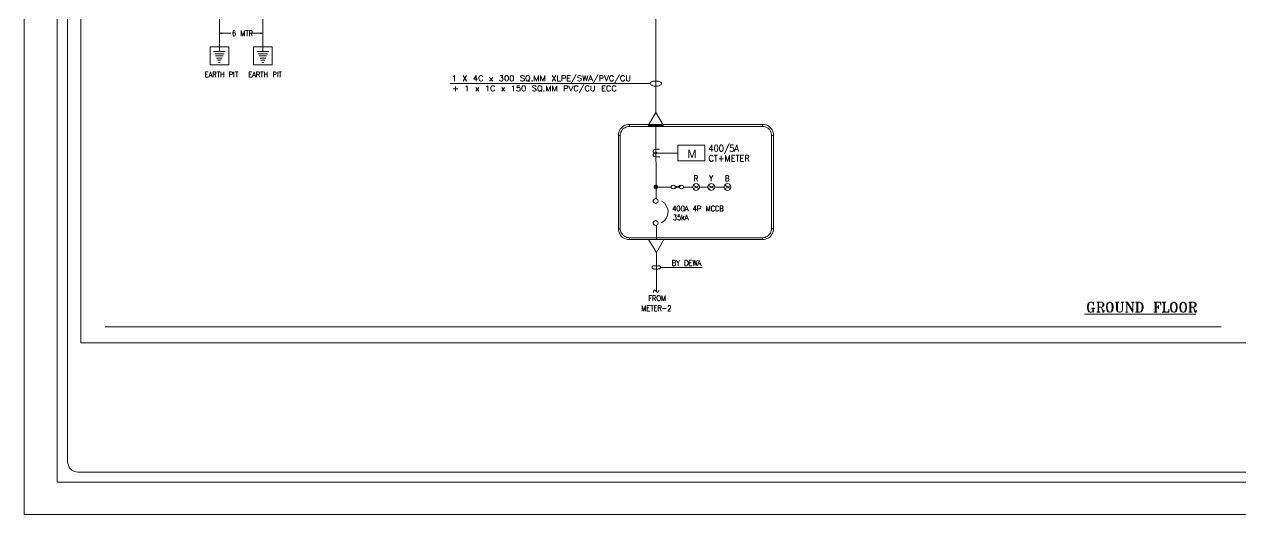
# Model space of a CAD drawing. Header units: inches. Extents: x 0.2 to 10.8, y 0.5 to 8.
# Drawn here: x 0.22 to 6.75, y 0.52 to 3.15 of the extents above; entities that cross this region are included whole.
import ezdxf

# ---------------------------------------------------------------- set-up
doc = ezdxf.new("R2010")
doc.units = ezdxf.units.IN
doc.header["$MEASUREMENT"] = 0
doc.layers.add('PDF_Geometry', color=7, linetype='Continuous')
doc.layers.add('PDF_Text', color=7, linetype='Continuous')
doc.styles.add('PDF Arial', font='arial.ttf')

msp = doc.modelspace()

# ---------------------------------------------------------------- linework, layer by layer
at = {"layer": 'PDF_Geometry', "lineweight": 13}
for points in [[(0.22, 7.9833), (10.7783, 7.9833), (10.7783, 0.5183), (0.22, 0.5183), (0.22, 7.9833)], [(0.3967, 0.6917), (0.3967, 7.81), (10.6017, 7.81), (10.6017, 0.6917), (0.3967, 0.6917)], [(0.4517, 0.8017), (0.4517, 7.7)], [(9.7283, 1.44), (0.5233, 1.44), (0.5233, 7.1), (9.7283, 7.1)], [(1.28, 3.0967), (1.2667, 3.1), (1.28, 3.1017), (1.28, 3.0967)], [(1.28, 3.1), (1.3283, 3.1)], [(1.3517, 3.11), (1.35, 3.1133), (1.3467, 3.115), (1.345, 3.115), (1.3417, 3.1133), (1.34, 3.1083), (1.3383, 3.1017), (1.3383, 3.095), (1.34, 3.09), (1.3417, 3.0867), (1.345, 3.085), (1.3467, 3.085), (1.35, 3.0867), (1.3517, 3.09), (1.3533, 3.0933), (1.3533, 3.095), (1.3517, 3.1), (1.35, 3.1017), (1.3467, 3.1033), (1.345, 3.1033), (1.3417, 3.1017), (1.34, 3.1), (1.3383, 3.095)], [(1.3833, 3.085), (1.3833, 3.115), (1.3933, 3.085), (1.4017, 3.115), (1.4017, 3.085)], [(1.4067, 3.115), (1.4233, 3.115)], [(1.415, 3.115), (1.415, 3.085)], [(1.4283, 3.085), (1.4283, 3.115), (1.4383, 3.115), (1.4417, 3.1133), (1.4433, 3.1117), (1.4433, 3.1083), (1.4433, 3.1067), (1.4433, 3.1033), (1.4417, 3.1017), (1.4383, 3.1), (1.4283, 3.1)], [(1.4367, 3.1), (1.4433, 3.085)], [(1.4867, 3.1), (1.4367, 3.1)], [(1.4867, 3.1017), (1.5, 3.1), (1.4867, 3.0967), (1.4867, 3.1017)], [(1.2167, 3.0267), (1.3167, 3.0267), (1.3167, 2.93), (1.2167, 2.93), (1.2167, 3.0267)], [(1.45, 3.0267), (1.55, 3.0267), (1.55, 2.93), (1.45, 2.93), (1.45, 3.0267)], [(1.1917, 2.865), (1.1917, 2.8933), (1.2067, 2.8933)], [(1.1917, 2.88), (1.2017, 2.88)], [(1.21, 2.865), (1.2183, 2.8933), (1.2283, 2.865)], [(1.2133, 2.8733), (1.225, 2.8733)], [(1.2333, 2.865), (1.2333, 2.8933), (1.2433, 2.8933), (1.2467, 2.8917), (1.2483, 2.89), (1.2483, 2.8883), (1.2483, 2.885), (1.2483, 2.8817), (1.2467, 2.88), (1.2433, 2.88), (1.2333, 2.88)], [(1.2417, 2.88), (1.2483, 2.865)], [(1.2533, 2.8933), (1.2683, 2.8933)], [(1.2617, 2.8933), (1.2617, 2.865)], [(1.275, 2.8933), (1.275, 2.865)], [(1.275, 2.88), (1.29, 2.88)], [(1.29, 2.8933), (1.29, 2.865)], [(1.3217, 2.865), (1.3217, 2.8933), (1.3317, 2.8933), (1.335, 2.8917), (1.3367, 2.89), (1.3383, 2.8883), (1.3383, 2.8833), (1.3367, 2.88), (1.335, 2.88), (1.3317, 2.8783), (1.3217, 2.8783)], [(1.345, 2.8933), (1.345, 2.865)], [(1.3517, 2.8933), (1.3667, 2.8933)], [(1.36, 2.8933), (1.36, 2.865)], [(1.4267, 2.865), (1.4267, 2.8933), (1.44, 2.8933)], [(1.4267, 2.88), (1.435, 2.88)], [(1.4433, 2.865), (1.4533, 2.8933), (1.4617, 2.865)], [(1.4467, 2.8733), (1.4583, 2.8733)], [(1.4667, 2.865), (1.4667, 2.8933), (1.4767, 2.8933), (1.48, 2.8917), (1.4817, 2.89), (1.4833, 2.8883), (1.4833, 2.885), (1.4817, 2.8817), (1.48, 2.88), (1.4767, 2.88), (1.4667, 2.88)], [(1.475, 2.88), (1.4833, 2.865)], [(1.4867, 2.8933), (1.5033, 2.8933)], [(1.495, 2.8933), (1.495, 2.865)], [(1.5083, 2.8933), (1.5083, 2.865)], [(1.5083, 2.88), (1.5233, 2.88)], [(1.5233, 2.8933), (1.5233, 2.865)], [(1.5567, 2.865), (1.5567, 2.8933), (1.5667, 2.8933), (1.57, 2.8917), (1.57, 2.89), (1.5717, 2.8883), (1.5717, 2.8833), (1.57, 2.88), (1.5667, 2.8783), (1.5567, 2.8783)], [(1.58, 2.8933), (1.58, 2.865)], [(1.585, 2.8933), (1.6, 2.8933)], [(1.5933, 2.8933), (1.5933, 2.865)], [(2.5217, 2.8667), (2.5233, 2.8683), (2.5283, 2.8733), (2.5283, 2.8433)], [(2.575, 2.8733), (2.5933, 2.8433)], [(2.5933, 2.8733), (2.575, 2.8433)], [(2.645, 2.8433), (2.645, 2.8733), (2.6317, 2.8533), (2.6517, 2.8533)], [(2.68, 2.8667), (2.6783, 2.8683), (2.6767, 2.8717), (2.6733, 2.8733), (2.6683, 2.8733), (2.665, 2.8717), (2.6617, 2.8683), (2.66, 2.8667), (2.6583, 2.8617), (2.6583, 2.855), (2.66, 2.8517), (2.6617, 2.8483), (2.665, 2.845), (2.6683, 2.8433), (2.6733, 2.8433), (2.6767, 2.845), (2.6783, 2.8483), (2.68, 2.8517)], [(2.7733, 2.8733), (2.7883, 2.8733), (2.78, 2.8617), (2.785, 2.8617), (2.7867, 2.86), (2.7883, 2.8583), (2.79, 2.855), (2.79, 2.8517), (2.7883, 2.8483), (2.785, 2.845), (2.7817, 2.8433), (2.7783, 2.8433), (2.7733, 2.845), (2.7717, 2.8467), (2.77, 2.85)], [(2.835, 2.8733), (2.83, 2.8717), (2.8267, 2.8667), (2.8267, 2.86), (2.8267, 2.8567), (2.8267, 2.85), (2.83, 2.845), (2.835, 2.8433), (2.8367, 2.8433), (2.8417, 2.845), (2.845, 2.85), (2.845, 2.8567), (2.845, 2.86), (2.845, 2.8667), (2.8417, 2.8717), (2.8367, 2.8733), (2.835, 2.8733)], [(2.9033, 2.8683), (2.9, 2.8717), (2.895, 2.8733), (2.89, 2.8733), (2.8867, 2.8717), (2.8833, 2.8683), (2.8833, 2.8667), (2.885, 2.8633), (2.8867, 2.8617), (2.8883, 2.86), (2.8967, 2.8583), (2.9, 2.8567), (2.9017, 2.855), (2.9033, 2.8517), (2.9033, 2.8483), (2.9, 2.845), (2.895, 2.8433), (2.89, 2.8433), (2.8867, 2.845), (2.8833, 2.8483)], [(2.92, 2.8733), (2.9167, 2.8717), (2.9133, 2.8683), (2.9133, 2.8667), (2.9117, 2.8617), (2.9117, 2.855), (2.9133, 2.8517), (2.9133, 2.8483), (2.9167, 2.845), (2.92, 2.8433), (2.925, 2.8433), (2.9283, 2.845), (2.93, 2.8483), (2.9317, 2.8517), (2.9333, 2.855), (2.9333, 2.8617), (2.9317, 2.8667), (2.93, 2.8683), (2.9283, 2.8717), (2.925, 2.8733), (2.92, 2.8733)], [(2.9567, 2.8433), (2.9567, 2.8733), (2.9683, 2.8433), (2.98, 2.8733), (2.98, 2.8433)], [(2.99, 2.8433), (2.99, 2.8733), (3.0017, 2.8433), (3.0133, 2.8733), (3.0133, 2.8433)], [(3.0517, 2.8733), (3.0717, 2.8433)], [(3.0717, 2.8733), (3.0517, 2.8433)], [(3.0817, 2.8733), (3.0817, 2.8433), (3.0983, 2.8433)], [(3.105, 2.8433), (3.105, 2.8733), (3.1167, 2.8733), (3.1217, 2.8717), (3.1233, 2.87), (3.1233, 2.8667), (3.1233, 2.8633), (3.1233, 2.86), (3.1217, 2.8583), (3.1167, 2.8583), (3.105, 2.8583)], [(3.1333, 2.8433), (3.1333, 2.8733), (3.1517, 2.8733)], [(3.1817, 2.8783), (3.1567, 2.8333)], [(3.2083, 2.8683), (3.2067, 2.8717), (3.2017, 2.8733), (3.1967, 2.8733), (3.1917, 2.8717), (3.19, 2.8683), (3.19, 2.8667), (3.19, 2.8633), (3.1917, 2.8617), (3.195, 2.86), (3.2033, 2.8583), (3.2067, 2.8567), (3.2083, 2.855), (3.2083, 2.8517), (3.2083, 2.8483), (3.2067, 2.845), (3.2017, 2.8433), (3.1967, 2.8433), (3.1917, 2.845), (3.19, 2.8483)], [(3.2167, 2.8733), (3.2233, 2.8433), (3.23, 2.8733), (3.2367, 2.8433), (3.2433, 2.8733)], [(3.2483, 2.8433), (3.2583, 2.8733), (3.27, 2.8433)], [(3.3, 2.8783), (3.275, 2.8333)], [(3.3083, 2.8433), (3.3083, 2.8733), (3.32, 2.8733), (3.325, 2.8717), (3.325, 2.87), (3.3267, 2.8667), (3.3267, 2.8633), (3.325, 2.86), (3.325, 2.8583), (3.32, 2.8583), (3.3083, 2.8583)], [(3.3333, 2.8733), (3.3433, 2.8433), (3.355, 2.8733)], [(3.3817, 2.8667), (3.38, 2.8683), (3.3767, 2.8717), (3.375, 2.8733), (3.3683, 2.8733), (3.3667, 2.8717), (3.3633, 2.8683), (3.3617, 2.8667), (3.36, 2.8617), (3.36, 2.855), (3.3617, 2.8517), (3.3633, 2.8483), (3.3667, 2.845), (3.3683, 2.8433), (3.375, 2.8433), (3.3767, 2.845), (3.38, 2.8483), (3.3817, 2.8517)], [(3.4133, 2.8783), (3.3883, 2.8333)], [(3.4417, 2.8667), (3.44, 2.8683), (3.4367, 2.8717), (3.435, 2.8733), (3.4283, 2.8733), (3.4267, 2.8717), (3.4233, 2.8683), (3.4217, 2.8667), (3.42, 2.8617), (3.42, 2.855), (3.4217, 2.8517), (3.4233, 2.8483), (3.4267, 2.845), (3.4283, 2.8433), (3.435, 2.8433), (3.4367, 2.845), (3.44, 2.8483), (3.4417, 2.8517)], [(3.4517, 2.8733), (3.4517, 2.8517), (3.4517, 2.8483), (3.455, 2.845), (3.46, 2.8433), (3.4617, 2.8433), (3.4667, 2.845), (3.47, 2.8483), (3.47, 2.8517), (3.47, 2.8733)], [(1.1917, 2.865), (1.2067, 2.865)], [(1.4267, 2.865), (1.44, 2.865)], [(2.5333, 2.815), (2.5333, 2.79)], [(2.59, 2.8133), (2.5917, 2.815), (2.5967, 2.8183), (2.5967, 2.79)], [(2.6433, 2.8083), (2.6583, 2.79)], [(2.6583, 2.8083), (2.6433, 2.79)], [(2.7, 2.8133), (2.7017, 2.815), (2.7067, 2.8183), (2.7067, 2.79)], [(2.7167, 2.8633), (2.7333, 2.8433)], [(2.7333, 2.8633), (2.7167, 2.8433)], [(2.7433, 2.8117), (2.7433, 2.815), (2.74, 2.8183), (2.7367, 2.8183), (2.7317, 2.8183), (2.7283, 2.8183), (2.7267, 2.815), (2.725, 2.8117), (2.7233, 2.8083), (2.7233, 2.8), (2.725, 2.7967), (2.7267, 2.7933), (2.7283, 2.7917), (2.7317, 2.79), (2.7367, 2.79), (2.74, 2.7917), (2.7433, 2.7933), (2.7433, 2.7967)], [(2.7817, 2.8083), (2.7967, 2.79)], [(2.7967, 2.8083), (2.7817, 2.79)], [(2.8383, 2.8133), (2.8417, 2.815), (2.845, 2.8183), (2.845, 2.79)], [(2.8783, 2.8183), (2.865, 2.8183), (2.8633, 2.8067), (2.865, 2.8083), (2.87, 2.8083), (2.8733, 2.8083), (2.8783, 2.8083), (2.88, 2.805), (2.8817, 2.8), (2.8817, 2.7983), (2.88, 2.7933), (2.8783, 2.7917), (2.8733, 2.79), (2.87, 2.79), (2.865, 2.7917), (2.8633, 2.7917), (2.8617, 2.795)], [(2.8983, 2.8183), (2.895, 2.8183), (2.8917, 2.8133), (2.89, 2.8067), (2.89, 2.8017), (2.8917, 2.795), (2.895, 2.7917), (2.8983, 2.79), (2.9017, 2.79), (2.905, 2.7917), (2.9083, 2.795), (2.91, 2.8017), (2.91, 2.8067), (2.9083, 2.8133), (2.905, 2.8183), (2.9017, 2.8183), (2.8983, 2.8183)], [(2.9233, 2.85), (2.9317, 2.8417)], [(2.945, 2.8467), (2.9433, 2.845), (2.945, 2.8433), (2.9467, 2.845), (2.945, 2.8467)], [(2.9667, 2.815), (2.9633, 2.8183), (2.96, 2.8183), (2.9533, 2.8183), (2.95, 2.8183), (2.9467, 2.815), (2.9467, 2.8117), (2.9483, 2.8083), (2.95, 2.8083), (2.9533, 2.8067), (2.9617, 2.8033), (2.9633, 2.8017), (2.965, 2.8), (2.9667, 2.7983), (2.9667, 2.7933), (2.9633, 2.7917), (2.96, 2.79), (2.9533, 2.79), (2.95, 2.7917), (2.9467, 2.7933)], [(2.9833, 2.8183), (2.98, 2.8183), (2.9783, 2.815), (2.9767, 2.8117), (2.975, 2.8083), (2.975, 2.8), (2.9767, 2.7967), (2.9783, 2.7933), (2.98, 2.7917), (2.9833, 2.79), (2.9883, 2.79), (2.9917, 2.7917), (2.995, 2.7933), (2.9967, 2.7967), (2.9967, 2.8), (2.9967, 2.8083), (2.9967, 2.8117), (2.995, 2.815), (2.9917, 2.8183), (2.9883, 2.8183), (2.9833, 2.8183)], [(3.0217, 2.79), (3.0217, 2.8183), (3.0317, 2.79), (3.0433, 2.8183), (3.0433, 2.79)], [(3.055, 2.79), (3.055, 2.8183), (3.065, 2.79), (3.0767, 2.8183), (3.0767, 2.79)], [(3.1167, 2.79), (3.1167, 2.8183), (3.13, 2.8183), (3.1333, 2.8183), (3.135, 2.8167), (3.1367, 2.8133), (3.1367, 2.8083), (3.135, 2.8067), (3.1333, 2.805), (3.13, 2.8033), (3.1167, 2.8033)], [(3.1333, 2.8583), (3.145, 2.8583)], [(3.1333, 2.8433), (3.1517, 2.8433)], [(3.1417, 2.8183), (3.1533, 2.79), (3.165, 2.8183)], [(3.19, 2.8117), (3.19, 2.815), (3.1867, 2.8183), (3.1833, 2.8183), (3.1783, 2.8183), (3.175, 2.8183), (3.1733, 2.815), (3.1717, 2.8117), (3.17, 2.8083), (3.17, 2.8), (3.1717, 2.7967), (3.1733, 2.7933), (3.175, 2.7917), (3.1783, 2.79), (3.1833, 2.79), (3.1867, 2.7917), (3.19, 2.7933), (3.19, 2.7967)], [(3.2233, 2.825), (3.1983, 2.78)], [(3.25, 2.8117), (3.25, 2.815), (3.2467, 2.8183), (3.2433, 2.8183), (3.2383, 2.8183), (3.235, 2.8183), (3.2333, 2.815), (3.2317, 2.8117), (3.23, 2.8083), (3.23, 2.8), (3.2317, 2.7967), (3.2333, 2.7933), (3.235, 2.7917), (3.2383, 2.79), (3.2433, 2.79), (3.2467, 2.7917), (3.25, 2.7933), (3.25, 2.7967)], [(3.2517, 2.8533), (3.2667, 2.8533)], [(3.26, 2.8183), (3.26, 2.7983), (3.2617, 2.7933), (3.265, 2.7917), (3.2683, 2.79), (3.2717, 2.79), (3.275, 2.7917), (3.2783, 2.7933), (3.28, 2.7983), (3.28, 2.8183)], [(3.32, 2.79), (3.32, 2.8183), (3.3383, 2.8183)], [(3.3667, 2.8117), (3.365, 2.815), (3.3617, 2.8183), (3.3583, 2.8183), (3.3533, 2.8183), (3.3517, 2.8183), (3.3483, 2.815), (3.3467, 2.8117), (3.345, 2.8083), (3.345, 2.8), (3.3467, 2.7967), (3.3483, 2.7933), (3.3517, 2.7917), (3.3533, 2.79), (3.3583, 2.79), (3.3617, 2.7917), (3.365, 2.7933), (3.3667, 2.7967)], [(3.395, 2.8117), (3.3933, 2.815), (3.3917, 2.8183), (3.3883, 2.8183), (3.3833, 2.8183), (3.38, 2.8183), (3.3767, 2.815), (3.3767, 2.8117), (3.375, 2.8083), (3.375, 2.8), (3.3767, 2.7967), (3.3767, 2.7933), (3.38, 2.7917), (3.3833, 2.79), (3.3883, 2.79), (3.3917, 2.7917), (3.3933, 2.7933), (3.395, 2.7967)], [(3.64, 2.83), (3.64, 2.8283), (3.6383, 2.825), (3.635, 2.8233), (3.6317, 2.8217), (3.6283, 2.82), (3.6233, 2.8183), (3.6183, 2.8167), (3.6117, 2.8167), (3.6067, 2.8167), (3.6, 2.8167), (3.595, 2.8183), (3.59, 2.82), (3.5867, 2.8217), (3.5833, 2.8233), (3.58, 2.825), (3.5783, 2.8283), (3.5783, 2.83), (3.5783, 2.8333), (3.58, 2.835), (3.5833, 2.8383), (3.5867, 2.84), (3.59, 2.8417), (3.595, 2.8433), (3.6, 2.8433), (3.6067, 2.8433), (3.6117, 2.8433), (3.6183, 2.8433), (3.6233, 2.8433), (3.6283, 2.8417), (3.6317, 2.84), (3.635, 2.8383), (3.6383, 2.835), (3.64, 2.8333), (3.64, 2.83)], [(2.5217, 2.8017), (2.5467, 2.8017)], [(2.9867, 2.795), (2.9967, 2.7867)], [(3.0083, 2.7917), (3.0067, 2.7917), (3.0083, 2.79), (3.01, 2.7917), (3.0083, 2.7917)], [(3.32, 2.805), (3.3317, 2.805)], [(3.32, 2.79), (3.3383, 2.79)], [(3.6083, 2.675), (3.5683, 2.605), (3.65, 2.605), (3.6083, 2.675)], [(3.4667, 2.61), (3.4667, 2.6), (3.46, 2.6), (3.4533, 2.5983), (3.4483, 2.5967), (3.4417, 2.5933), (3.4367, 2.59), (3.4317, 2.5867), (3.4283, 2.5817), (3.425, 2.575), (3.4217, 2.57), (3.42, 2.565), (3.4183, 2.5583), (3.4183, 2.5517), (3.4083, 2.5517), (3.4083, 2.56), (3.41, 2.5667), (3.4117, 2.575), (3.415, 2.5817), (3.42, 2.5883), (3.425, 2.5933), (3.43, 2.5983), (3.4367, 2.6033), (3.4433, 2.6067), (3.4517, 2.6083), (3.4583, 2.61), (3.4667, 2.61)], [(3.4083, 2.0517), (3.4183, 2.0517), (3.4183, 2.5517), (3.4083, 2.5517), (3.4083, 2.0517)], [(3.4667, 2.61), (3.4667, 2.6), (4.1817, 2.6), (4.1817, 2.61), (3.4667, 2.61)], [(4.24, 2.5517), (4.23, 2.5517), (4.23, 2.5583), (4.2283, 2.565), (4.2267, 2.57), (4.2233, 2.575), (4.22, 2.5817), (4.215, 2.5867), (4.2117, 2.59), (4.2067, 2.5933), (4.2, 2.5967), (4.195, 2.5983), (4.1883, 2.6), (4.1817, 2.6), (4.1817, 2.61), (4.19, 2.61), (4.1967, 2.6083), (4.205, 2.6067), (4.2117, 2.6033), (4.2183, 2.5983), (4.2233, 2.5933), (4.2283, 2.5883), (4.2333, 2.5817), (4.2367, 2.575), (4.2383, 2.5667), (4.24, 2.56), (4.24, 2.5517)], [(4.24, 2.5517), (4.23, 2.5517), (4.23, 2.0517), (4.24, 2.0517), (4.24, 2.5517)], [(3.8717, 2.5), (3.8717, 2.415), (3.7267, 2.415), (3.7267, 2.5), (3.8717, 2.5)], [(3.91, 2.465), (3.91, 2.5017), (3.895, 2.4767), (3.9167, 2.4767)], [(3.9317, 2.5017), (3.9267, 2.5), (3.925, 2.495), (3.9233, 2.4867), (3.9233, 2.48), (3.925, 2.4717), (3.9267, 2.4667), (3.9317, 2.465), (3.9333, 2.465), (3.9383, 2.4667), (3.94, 2.4717), (3.9417, 2.48), (3.9417, 2.4867), (3.94, 2.495), (3.9383, 2.5), (3.9333, 2.5017), (3.9317, 2.5017)], [(3.9583, 2.5017), (3.955, 2.5), (3.9517, 2.495), (3.95, 2.4867), (3.95, 2.48), (3.9517, 2.4717), (3.955, 2.4667), (3.9583, 2.465), (3.9617, 2.465), (3.965, 2.4667), (3.9683, 2.4717), (3.97, 2.48), (3.97, 2.4867), (3.9683, 2.495), (3.965, 2.5), (3.9617, 2.5017), (3.9583, 2.5017)], [(4.0017, 2.5083), (3.9767, 2.4533)], [(4.025, 2.5017), (4.01, 2.5017), (4.0083, 2.4867), (4.01, 2.4867), (4.015, 2.4883), (4.0183, 2.4883), (4.0233, 2.4867), (4.025, 2.4833), (4.0267, 2.4783), (4.0267, 2.475), (4.025, 2.47), (4.0233, 2.4667), (4.0183, 2.465), (4.015, 2.465), (4.01, 2.4667), (4.0083, 2.4683), (4.0083, 2.4717)], [(4.0317, 2.465), (4.0433, 2.5017), (4.0533, 2.465)], [(3.6083, 2.4783), (3.6, 2.4767), (3.595, 2.47), (3.595, 2.4633), (3.6, 2.4567), (3.6083, 2.455)], [(3.6083, 2.46), (3.6, 2.4583), (3.595, 2.4517), (3.595, 2.445), (3.6, 2.4383), (3.6083, 2.4367)], [(3.6067, 2.4783), (3.6283, 2.4783)], [(3.6083, 2.46), (3.615, 2.46)], [(3.6083, 2.455), (3.615, 2.455)], [(3.6083, 2.4367), (3.63, 2.4367)], [(3.615, 2.4567), (3.615, 2.46)], [(3.9167, 2.4383), (3.915, 2.4417), (3.9117, 2.445), (3.91, 2.4467), (3.9033, 2.4467), (3.9017, 2.445), (3.8983, 2.4417), (3.8967, 2.4383), (3.895, 2.4333), (3.895, 2.425), (3.8967, 2.42), (3.8983, 2.4167), (3.9017, 2.4133), (3.9033, 2.4117), (3.91, 2.4117), (3.9117, 2.4133), (3.915, 2.4167), (3.9167, 2.42)], [(3.9217, 2.4467), (3.94, 2.4467)], [(3.9317, 2.4467), (3.9317, 2.4117)], [(3.9483, 2.4267), (3.9717, 2.4267)], [(3.96, 2.4417), (3.96, 2.4117)], [(3.9833, 2.4117), (3.9833, 2.4467), (3.9933, 2.4117), (4.005, 2.4467), (4.005, 2.4117)], [(4.0167, 2.4117), (4.0167, 2.4467), (4.0333, 2.4467)], [(4.0167, 2.43), (4.0267, 2.43)], [(4.0367, 2.4767), (4.05, 2.4767)], [(4.0383, 2.4467), (4.0567, 2.4467)], [(4.0467, 2.4467), (4.0467, 2.4117)], [(4.0633, 2.4117), (4.0633, 2.4467), (4.0817, 2.4467)], [(4.0633, 2.43), (4.075, 2.43)], [(4.09, 2.4117), (4.09, 2.4467), (4.1017, 2.4467), (4.1067, 2.445), (4.1067, 2.4433), (4.1083, 2.44), (4.1083, 2.4367), (4.1067, 2.4333), (4.1067, 2.4317), (4.1017, 2.43), (4.09, 2.43)], [(4.1, 2.43), (4.1083, 2.4117)], [(4.0167, 2.4117), (4.0333, 2.4117)], [(4.0633, 2.4117), (4.0817, 2.4117)], [(3.6067, 2.285), (3.6033, 2.2833), (3.6017, 2.2817), (3.6, 2.2783), (3.61, 2.275), (3.6067, 2.285)], [(3.615, 2.2833), (3.6117, 2.285), (3.61, 2.285), (3.6067, 2.285), (3.61, 2.275), (3.615, 2.2833)], [(3.7117, 2.275), (3.71, 2.2817), (3.7033, 2.285), (3.6967, 2.2833), (3.6917, 2.2783), (3.6917, 2.2717), (3.6967, 2.2667), (3.7033, 2.265), (3.71, 2.2683), (3.7117, 2.275)], [(3.705, 2.285), (3.7417, 2.2667)], [(3.7067, 2.265), (3.7417, 2.285)], [(3.7567, 2.275), (3.755, 2.2817), (3.7483, 2.285), (3.7417, 2.2833), (3.7367, 2.2783), (3.7367, 2.2717), (3.7417, 2.2667), (3.7483, 2.265), (3.755, 2.2683), (3.7567, 2.275)], [(3.8433, 2.275), (3.8417, 2.2833), (3.835, 2.29), (3.8267, 2.2933), (3.8183, 2.2917), (3.8117, 2.2867), (3.8067, 2.28), (3.8067, 2.27), (3.8117, 2.2633), (3.8183, 2.2583), (3.8267, 2.2567), (3.835, 2.26), (3.8417, 2.2667), (3.8433, 2.275)], [(3.8083, 2.285), (3.8417, 2.265)], [(3.8167, 2.3067), (3.8167, 2.3367), (3.8267, 2.3367), (3.83, 2.335), (3.8317, 2.3333), (3.8333, 2.3317), (3.8333, 2.3283), (3.8317, 2.325), (3.83, 2.3233), (3.8267, 2.3233), (3.8167, 2.3233)], [(3.825, 2.3233), (3.8333, 2.3067)], [(3.925, 2.275), (3.9233, 2.2833), (3.9167, 2.29), (3.9083, 2.2933), (3.9, 2.2917), (3.8933, 2.2867), (3.8883, 2.28), (3.8883, 2.27), (3.8933, 2.2633), (3.9, 2.2583), (3.9083, 2.2567), (3.9167, 2.26), (3.9233, 2.2667), (3.925, 2.275)], [(3.89, 2.285), (3.9233, 2.265)], [(3.8967, 2.3367), (3.905, 2.3233), (3.905, 2.3067)], [(3.915, 2.3367), (3.905, 2.3233)], [(4.0117, 2.275), (4.01, 2.2833), (4.0033, 2.29), (3.995, 2.2933), (3.9867, 2.2917), (3.98, 2.2867), (3.975, 2.28), (3.975, 2.27), (3.98, 2.2633), (3.9867, 2.2583), (3.995, 2.2567), (4.0033, 2.26), (4.01, 2.2667), (4.0117, 2.275)], [(3.9783, 2.285), (4.0117, 2.265)], [(3.995, 2.3233), (3.9983, 2.3217), (3.9983, 2.32), (4, 2.3167), (4, 2.3133), (3.9983, 2.31), (3.9983, 2.3083), (3.995, 2.3067), (3.985, 2.3067), (3.985, 2.3367), (3.995, 2.3367), (3.9983, 2.335), (3.9983, 2.3333), (4, 2.3317), (4, 2.3283), (3.9983, 2.325), (3.9983, 2.3233), (3.995, 2.3233), (3.985, 2.3233)], [(3.6, 2.2783), (3.6, 2.275), (3.6, 2.2717), (3.6017, 2.27), (3.61, 2.275), (3.6, 2.2783)], [(3.6017, 2.27), (3.6033, 2.2667), (3.6067, 2.265), (3.61, 2.265), (3.61, 2.275), (3.6017, 2.27)], [(3.62, 2.275), (3.6183, 2.2783), (3.6167, 2.2817), (3.615, 2.2833), (3.61, 2.275), (3.62, 2.275)], [(3.61, 2.265), (3.6117, 2.265), (3.615, 2.2667), (3.6167, 2.27), (3.61, 2.275), (3.61, 2.265)], [(3.6167, 2.27), (3.6183, 2.2717), (3.62, 2.275), (3.61, 2.275), (3.6167, 2.27)], [(3.7583, 2.275), (3.805, 2.275)], [(3.8417, 2.2833), (3.8083, 2.265)], [(3.8433, 2.275), (3.885, 2.275)], [(3.9233, 2.2833), (3.89, 2.265)], [(3.925, 2.275), (3.975, 2.275)], [(4.0117, 2.2833), (3.9783, 2.265)], [(3.6217, 2.2), (3.62, 2.2067), (3.6133, 2.2117), (3.6067, 2.2133), (3.6, 2.21), (3.595, 2.2033), (3.595, 2.1967), (3.6, 2.19), (3.6067, 2.1867), (3.6133, 2.1883), (3.62, 2.1933), (3.6217, 2.2)], [(3.6383, 2.0833), (3.6533, 2.0933), (3.665, 2.1067), (3.6717, 2.1233), (3.675, 2.1417), (3.6733, 2.1583), (3.665, 2.175), (3.655, 2.19), (3.64, 2.2)], [(3.7117, 2.145), (3.7117, 2.175), (3.7, 2.155), (3.7167, 2.155)], [(3.7283, 2.175), (3.7267, 2.1733), (3.7233, 2.1683), (3.7217, 2.1617), (3.7217, 2.1583), (3.7233, 2.15), (3.7267, 2.1467), (3.7283, 2.145), (3.7317, 2.145), (3.735, 2.1467), (3.7367, 2.15), (3.7383, 2.1583), (3.7383, 2.1617), (3.7367, 2.1683), (3.735, 2.1733), (3.7317, 2.175), (3.7283, 2.175)], [(3.7517, 2.175), (3.7483, 2.1733), (3.7467, 2.1683), (3.745, 2.1617), (3.745, 2.1583), (3.7467, 2.15), (3.7483, 2.1467), (3.7517, 2.145), (3.7533, 2.145), (3.7567, 2.1467), (3.76, 2.15), (3.76, 2.1583), (3.76, 2.1617), (3.76, 2.1683), (3.7567, 2.1733), (3.7533, 2.175), (3.7517, 2.175)], [(3.765, 2.145), (3.7733, 2.175), (3.7833, 2.145)], [(3.7683, 2.155), (3.78, 2.155)], [(3.8217, 2.145), (3.8217, 2.175), (3.81, 2.155), (3.8267, 2.155)], [(3.8333, 2.145), (3.8333, 2.175), (3.8433, 2.175), (3.8467, 2.1733), (3.8483, 2.1717), (3.85, 2.1683), (3.85, 2.165), (3.8483, 2.1617), (3.8467, 2.16), (3.8433, 2.1583), (3.8333, 2.1583)], [(3.88, 2.145), (3.88, 2.175), (3.89, 2.145), (3.8983, 2.175), (3.8983, 2.145)], [(3.9233, 2.1683), (3.9217, 2.17), (3.92, 2.1733), (3.9183, 2.175), (3.9133, 2.175), (3.9117, 2.1733), (3.9083, 2.17), (3.9067, 2.1683), (3.9067, 2.1633), (3.9067, 2.1567), (3.9067, 2.1517), (3.9083, 2.15), (3.9117, 2.1467), (3.9133, 2.145), (3.9183, 2.145), (3.92, 2.1467), (3.9217, 2.15), (3.9233, 2.1517)], [(3.9467, 2.1683), (3.945, 2.17), (3.9433, 2.1733), (3.94, 2.175), (3.9367, 2.175), (3.9333, 2.1733), (3.9317, 2.17), (3.9317, 2.1683), (3.93, 2.1633), (3.93, 2.1567), (3.9317, 2.1517), (3.9317, 2.15), (3.9333, 2.1467), (3.9367, 2.145), (3.94, 2.145), (3.9433, 2.1467), (3.945, 2.15), (3.9467, 2.1517)], [(3.965, 2.16), (3.9667, 2.1583), (3.9683, 2.1583), (3.97, 2.155), (3.97, 2.15), (3.9683, 2.1483), (3.9667, 2.1467), (3.965, 2.145), (3.9533, 2.145), (3.9533, 2.175), (3.965, 2.175), (3.9667, 2.1733), (3.9683, 2.1717), (3.97, 2.1683), (3.97, 2.1667), (3.9683, 2.1633), (3.9667, 2.1617), (3.965, 2.16), (3.9533, 2.16)], [(3.6217, 2.0817), (3.62, 2.0883), (3.6133, 2.0933), (3.6067, 2.095), (3.6, 2.0917), (3.595, 2.085), (3.595, 2.0783), (3.6, 2.0717), (3.6067, 2.0683), (3.6133, 2.07), (3.62, 2.075), (3.6217, 2.0817)], [(3.705, 2.1267), (3.7183, 2.1267), (3.7117, 2.1167), (3.715, 2.1167), (3.7167, 2.115), (3.7183, 2.1133), (3.7183, 2.11), (3.7183, 2.1067), (3.7183, 2.1017), (3.715, 2.1), (3.7117, 2.0983), (3.7083, 2.0983), (3.705, 2.1), (3.705, 2.1017), (3.7033, 2.1033)], [(3.7383, 2.1267), (3.7283, 2.1267), (3.7267, 2.115), (3.7283, 2.1167), (3.7317, 2.1183), (3.735, 2.1183), (3.7383, 2.1167), (3.74, 2.1133), (3.7417, 2.11), (3.7417, 2.1067), (3.74, 2.1017), (3.7383, 2.1), (3.735, 2.0983), (3.7317, 2.0983), (3.7283, 2.1), (3.7267, 2.1017), (3.725, 2.1033)], [(3.7483, 2.1267), (3.7483, 2.0983)], [(3.76, 2.1183), (3.7483, 2.1033)], [(3.7533, 2.11), (3.7617, 2.0983)], [(3.765, 2.0983), (3.7733, 2.1267), (3.7833, 2.0983)], [(3.7683, 2.1083), (3.78, 2.1083)], [(3.4083, 2.0517), (3.4183, 2.0517), (3.4183, 2.045), (3.42, 2.04), (3.4217, 2.0333), (3.425, 2.0283), (3.4283, 2.0233), (3.4317, 2.0183), (3.4367, 2.0133), (3.4417, 2.01), (3.4483, 2.0083), (3.4533, 2.005), (3.46, 2.005), (3.4667, 2.0033), (3.4667, 1.9933), (3.4583, 1.9933), (3.4517, 1.995), (3.4433, 1.9983), (3.4367, 2.0017), (3.43, 2.005), (3.425, 2.01), (3.42, 2.0167), (3.415, 2.0233), (3.4117, 2.03), (3.41, 2.0367), (3.4083, 2.045), (3.4083, 2.0517)], [(4.1817, 1.9933), (4.1817, 2.0033), (4.1883, 2.005), (4.195, 2.005), (4.2, 2.0083), (4.2067, 2.01), (4.2117, 2.0133), (4.215, 2.0183), (4.22, 2.0233), (4.2233, 2.0283), (4.2267, 2.0333), (4.2283, 2.04), (4.23, 2.045), (4.23, 2.0517), (4.24, 2.0517), (4.24, 2.045), (4.2383, 2.0367), (4.2367, 2.03), (4.2333, 2.0233), (4.2283, 2.0167), (4.2233, 2.01), (4.2183, 2.005), (4.2117, 2.0017), (4.205, 1.9983), (4.1967, 1.995), (4.19, 1.9933), (4.1817, 1.9933)], [(4.1817, 1.9933), (4.1817, 2.0033), (3.4667, 2.0033), (3.4667, 1.9933), (4.1817, 1.9933)], [(3.5883, 1.845), (3.5883, 1.8417), (3.59, 1.84), (3.5917, 1.8383), (3.595, 1.8367), (3.5983, 1.8367), (3.6017, 1.835), (3.6067, 1.835), (3.6117, 1.835), (3.615, 1.835), (3.62, 1.835), (3.6233, 1.8367), (3.6283, 1.8367), (3.63, 1.8383), (3.6333, 1.84), (3.6333, 1.8417), (3.635, 1.845), (3.6333, 1.8467), (3.6333, 1.8483), (3.63, 1.85), (3.6283, 1.8517), (3.6233, 1.8517), (3.62, 1.8533), (3.615, 1.8533), (3.6117, 1.8533), (3.6067, 1.8533), (3.6017, 1.8533), (3.5983, 1.8517), (3.595, 1.8517), (3.5917, 1.85), (3.59, 1.8483), (3.5883, 1.8467), (3.5883, 1.845)], [(3.7083, 1.8683), (3.7117, 1.8683), (3.7133, 1.8667), (3.715, 1.8633), (3.715, 1.86), (3.7133, 1.8567), (3.7117, 1.855), (3.7083, 1.8533), (3.6983, 1.8533), (3.6983, 1.8833), (3.7083, 1.8833), (3.7117, 1.8817), (3.7133, 1.88), (3.715, 1.8767), (3.715, 1.875), (3.7133, 1.8717), (3.7117, 1.87), (3.7083, 1.8683), (3.6983, 1.8683)], [(3.7183, 1.8833), (3.7283, 1.8683), (3.7283, 1.8533)], [(3.7367, 1.8833), (3.7283, 1.8683)], [(3.765, 1.8533), (3.765, 1.8833), (3.7733, 1.8833), (3.7767, 1.8817), (3.7783, 1.8783), (3.78, 1.8767), (3.7817, 1.8717), (3.7817, 1.865), (3.78, 1.86), (3.7783, 1.8583), (3.7767, 1.855), (3.7733, 1.8533), (3.765, 1.8533)], [(3.7883, 1.8533), (3.7883, 1.8833), (3.8033, 1.8833)], [(3.7883, 1.8683), (3.7983, 1.8683)], [(3.7883, 1.8533), (3.8033, 1.8533)], [(3.8083, 1.8833), (3.8133, 1.8533), (3.8183, 1.8833), (3.825, 1.8533), (3.83, 1.8833)], [(3.8333, 1.8533), (3.8417, 1.8833), (3.8517, 1.8533)], [(3.8367, 1.8633), (3.8483, 1.8633)], [(3.5967, 1.71), (3.5967, 1.7133), (3.5983, 1.72), (3.6, 1.7217), (3.605, 1.7217), (3.6067, 1.72), (3.6133, 1.7133), (3.6167, 1.7117), (3.62, 1.7117), (3.6233, 1.7133), (3.625, 1.7167), (3.625, 1.7217)], [(3.535, 1.61), (3.535, 1.64), (3.545, 1.61), (3.5533, 1.64), (3.5533, 1.61)], [(3.5617, 1.61), (3.5617, 1.64), (3.5767, 1.64)], [(3.5733, 1.665), (3.5733, 1.6933), (3.5867, 1.6933)], [(3.5733, 1.68), (3.5817, 1.68)], [(3.58, 1.64), (3.595, 1.64)], [(3.5883, 1.64), (3.5883, 1.61)], [(3.5933, 1.665), (3.5933, 1.6933), (3.6033, 1.6933), (3.6067, 1.6917), (3.6083, 1.6883), (3.6083, 1.685), (3.6067, 1.6833), (3.6067, 1.6817), (3.6033, 1.68), (3.5933, 1.68)], [(3.6, 1.68), (3.6083, 1.665)], [(3.6017, 1.61), (3.6017, 1.64), (3.615, 1.64)], [(3.6217, 1.6933), (3.62, 1.6917), (3.6183, 1.69), (3.6167, 1.6867), (3.615, 1.6833), (3.615, 1.675), (3.6167, 1.6717), (3.6183, 1.6683), (3.62, 1.6667), (3.6217, 1.665), (3.6267, 1.665), (3.6283, 1.6667), (3.6317, 1.6683), (3.6317, 1.6717), (3.6333, 1.675), (3.6333, 1.6833), (3.6317, 1.6867), (3.6317, 1.69), (3.6283, 1.6917), (3.6267, 1.6933), (3.6217, 1.6933)], [(3.6217, 1.61), (3.6217, 1.64), (3.6317, 1.64), (3.635, 1.6383), (3.6367, 1.6367), (3.6383, 1.635), (3.6383, 1.6317), (3.6367, 1.6283), (3.635, 1.6267), (3.6317, 1.6267), (3.6217, 1.6267)], [(3.6417, 1.665), (3.6417, 1.6933), (3.65, 1.665), (3.6583, 1.6933), (3.6583, 1.665)], [(3.675, 1.6333), (3.675, 1.635), (3.675, 1.6367), (3.6767, 1.6383), (3.6783, 1.64), (3.6833, 1.64), (3.685, 1.6383), (3.6867, 1.6367), (3.6883, 1.635), (3.6883, 1.6317), (3.6867, 1.6283), (3.685, 1.625), (3.6733, 1.61), (3.6883, 1.61)], [(5.9567, 1.65), (5.9583, 1.6583), (5.9583, 1.6417), (5.9567, 1.65), (5.9517, 1.655), (5.9467, 1.6583), (5.94, 1.6583), (5.9333, 1.655), (5.9283, 1.65), (5.9267, 1.645), (5.925, 1.6367), (5.925, 1.625), (5.9267, 1.6167), (5.9283, 1.6117), (5.9333, 1.6067), (5.94, 1.605), (5.9467, 1.605), (5.9517, 1.6067), (5.9567, 1.6067), (5.9583, 1.605), (5.9583, 1.625)], [(5.9317, 1.65), (5.9283, 1.645), (5.9267, 1.6367), (5.9267, 1.625), (5.9283, 1.6167), (5.9317, 1.6117)], [(5.94, 1.6583), (5.935, 1.655), (5.9317, 1.6467), (5.9283, 1.6367), (5.9283, 1.625), (5.9317, 1.615), (5.935, 1.6067), (5.94, 1.605)], [(5.975, 1.6583), (6.0017, 1.6583), (6.0083, 1.655), (6.01, 1.6517), (6.0133, 1.6467), (6.0133, 1.6417), (6.01, 1.6367), (6.0083, 1.635), (6.0017, 1.6317), (5.985, 1.6317)], [(5.9767, 1.6583), (5.9817, 1.655)], [(5.9783, 1.6583), (5.9817, 1.6517)], [(5.9817, 1.6583), (5.9817, 1.605)], [(5.9833, 1.655), (5.9833, 1.6067)], [(5.985, 1.6583), (5.985, 1.605)], [(5.9883, 1.6583), (5.985, 1.6517)], [(5.99, 1.6583), (5.985, 1.655)], [(6.0017, 1.6583), (6.0067, 1.655), (6.0083, 1.65), (6.0083, 1.64), (6.0067, 1.635), (6.0017, 1.6317)], [(6.0083, 1.6517), (6.01, 1.6467), (6.01, 1.6417), (6.0083, 1.6367)], [(6.0433, 1.6583), (6.035, 1.655), (6.0317, 1.65), (6.0283, 1.645), (6.0267, 1.635), (6.0267, 1.6267), (6.0283, 1.6167), (6.0317, 1.6117), (6.035, 1.6067), (6.0433, 1.605), (6.0467, 1.605), (6.055, 1.6067), (6.0583, 1.6117), (6.0617, 1.6167), (6.0633, 1.6267), (6.0633, 1.635), (6.0617, 1.645), (6.0583, 1.65), (6.055, 1.655), (6.0467, 1.6583), (6.0433, 1.6583)], [(6.0333, 1.65), (6.0317, 1.645), (6.0283, 1.6367), (6.0283, 1.625), (6.0317, 1.6167), (6.0333, 1.6117)], [(6.0433, 1.6583), (6.0383, 1.655), (6.0333, 1.6467), (6.0317, 1.6367), (6.0317, 1.625), (6.0333, 1.615), (6.0383, 1.6067), (6.0433, 1.605)], [(6.0467, 1.605), (6.0517, 1.6067), (6.0567, 1.615), (6.0583, 1.625), (6.0583, 1.6367), (6.0567, 1.6467), (6.0517, 1.655), (6.0467, 1.6583)], [(6.0567, 1.6117), (6.0583, 1.6167), (6.0617, 1.625), (6.0617, 1.6367), (6.0583, 1.645), (6.0567, 1.65)], [(6.075, 1.6583), (6.0933, 1.6583)], [(6.0767, 1.6583), (6.0817, 1.655)], [(6.0783, 1.6583), (6.0817, 1.6517)], [(6.0817, 1.6583), (6.0817, 1.62), (6.0833, 1.6117), (6.0883, 1.6067), (6.095, 1.605), (6.1, 1.605), (6.1067, 1.6067), (6.1117, 1.6117), (6.1133, 1.62), (6.1133, 1.655)], [(6.0833, 1.655), (6.0833, 1.6167), (6.0867, 1.6117)], [(6.0867, 1.6583), (6.0867, 1.6167), (6.0883, 1.61), (6.09, 1.6067), (6.095, 1.605)], [(6.0883, 1.6583), (6.0867, 1.6517)], [(6.09, 1.6583), (6.0867, 1.655)], [(6.1067, 1.6583), (6.12, 1.6583)], [(6.1083, 1.6583), (6.1133, 1.655), (6.1183, 1.6583)], [(6.13, 1.6583), (6.14, 1.6583)], [(6.1317, 1.6583), (6.1367, 1.655)], [(6.1367, 1.6067), (6.1367, 1.6583), (6.1683, 1.605)], [(6.1383, 1.6583), (6.165, 1.6117)], [(6.14, 1.6583), (6.1683, 1.6117)], [(6.1617, 1.6583), (6.175, 1.6583)], [(6.1633, 1.6583), (6.1683, 1.655), (6.1733, 1.6583)], [(6.1683, 1.655), (6.1683, 1.605)], [(6.1833, 1.6583), (6.2067, 1.6583), (6.2133, 1.655), (6.2183, 1.65), (6.22, 1.645), (6.2233, 1.6367), (6.2233, 1.625), (6.22, 1.6167), (6.2183, 1.6117), (6.2133, 1.6067), (6.2067, 1.605), (6.1833, 1.605)], [(6.1867, 1.6583), (6.19, 1.655)], [(6.1883, 1.6583), (6.19, 1.6517)], [(6.19, 1.6583), (6.19, 1.605)], [(6.1933, 1.655), (6.1933, 1.6067)], [(6.195, 1.6583), (6.195, 1.605)], [(6.1967, 1.6583), (6.195, 1.6517)], [(6.2, 1.6583), (6.195, 1.655)], [(6.2067, 1.6583), (6.2117, 1.655), (6.2167, 1.6467), (6.2183, 1.6367), (6.2183, 1.625), (6.2167, 1.615), (6.2117, 1.6067), (6.2067, 1.605)], [(6.2167, 1.65), (6.2183, 1.645), (6.22, 1.6367), (6.22, 1.625), (6.2183, 1.6167), (6.2167, 1.6117)], [(6.2817, 1.6583), (6.3183, 1.6583), (6.3183, 1.6417)], [(6.285, 1.6583), (6.2883, 1.655)], [(6.2867, 1.6583), (6.2883, 1.6517)], [(6.2883, 1.6583), (6.2883, 1.605)], [(6.2917, 1.655), (6.2917, 1.6067)], [(6.2933, 1.6583), (6.2933, 1.605)], [(6.295, 1.6583), (6.2933, 1.6517)], [(6.2983, 1.6583), (6.2933, 1.655)], [(6.3067, 1.635), (6.2983, 1.6317), (6.3067, 1.63)], [(6.3067, 1.6367), (6.3017, 1.6317), (6.3067, 1.6267)], [(6.3067, 1.6417), (6.305, 1.6317), (6.3067, 1.6217)], [(6.3067, 1.6583), (6.3183, 1.655)], [(6.3067, 1.6417), (6.3067, 1.6217)], [(6.3117, 1.6583), (6.3183, 1.6517)], [(6.3133, 1.6583), (6.3183, 1.65)], [(6.3167, 1.6583), (6.3183, 1.6417)], [(6.3267, 1.6583), (6.345, 1.6583)], [(6.33, 1.6583), (6.335, 1.655)], [(6.3317, 1.6583), (6.335, 1.6517)], [(6.335, 1.6583), (6.335, 1.605)], [(6.3367, 1.655), (6.3367, 1.6067)], [(6.3383, 1.6583), (6.3383, 1.605)], [(6.3417, 1.6583), (6.3383, 1.6517)], [(6.3433, 1.6583), (6.3383, 1.655)], [(6.3867, 1.6583), (6.38, 1.655), (6.375, 1.65), (6.3733, 1.645), (6.37, 1.635), (6.37, 1.6267), (6.3733, 1.6167), (6.375, 1.6117), (6.38, 1.6067), (6.3867, 1.605), (6.3917, 1.605), (6.3983, 1.6067), (6.4033, 1.6117), (6.405, 1.6167), (6.4067, 1.6267), (6.4067, 1.635), (6.405, 1.645), (6.4033, 1.65), (6.3983, 1.655), (6.3917, 1.6583), (6.3867, 1.6583)], [(6.3783, 1.65), (6.375, 1.645), (6.3733, 1.6367), (6.3733, 1.625), (6.375, 1.6167), (6.3783, 1.6117)], [(6.3867, 1.6583), (6.3817, 1.655), (6.3783, 1.6467), (6.375, 1.6367), (6.375, 1.625), (6.3783, 1.615), (6.3817, 1.6067), (6.3867, 1.605)], [(6.3917, 1.605), (6.395, 1.6067), (6.4, 1.615), (6.4033, 1.625), (6.4033, 1.6367), (6.4, 1.6467), (6.395, 1.655), (6.3917, 1.6583)], [(6.4, 1.6117), (6.4033, 1.6167), (6.405, 1.625), (6.405, 1.6367), (6.4033, 1.645), (6.4, 1.65)], [(6.4367, 1.6583), (6.43, 1.655), (6.425, 1.65), (6.4233, 1.645), (6.42, 1.635), (6.42, 1.6267), (6.4233, 1.6167), (6.425, 1.6117), (6.43, 1.6067), (6.4367, 1.605), (6.4417, 1.605), (6.4483, 1.6067), (6.4533, 1.6117), (6.455, 1.6167), (6.4567, 1.6267), (6.4567, 1.635), (6.455, 1.645), (6.4533, 1.65), (6.4483, 1.655), (6.4417, 1.6583), (6.4367, 1.6583)], [(6.4283, 1.65), (6.425, 1.645), (6.4233, 1.6367), (6.4233, 1.625), (6.425, 1.6167), (6.4283, 1.6117)], [(6.4367, 1.6583), (6.4317, 1.655), (6.4283, 1.6467), (6.425, 1.6367), (6.425, 1.625), (6.4283, 1.615), (6.4317, 1.6067), (6.4367, 1.605)], [(6.4417, 1.605), (6.4467, 1.6067), (6.45, 1.615), (6.4533, 1.625), (6.4533, 1.6367), (6.45, 1.6467), (6.4467, 1.655), (6.4417, 1.6583)], [(6.45, 1.6117), (6.4533, 1.6167), (6.455, 1.625), (6.455, 1.6367), (6.4533, 1.645), (6.45, 1.65)], [(6.4683, 1.6583), (6.4967, 1.6583), (6.5033, 1.655), (6.505, 1.6517), (6.5083, 1.6467), (6.5083, 1.6417), (6.505, 1.6367), (6.5033, 1.635), (6.4967, 1.6317), (6.48, 1.6317)], [(6.4717, 1.6583), (6.475, 1.655)], [(6.4733, 1.6583), (6.475, 1.6517)], [(6.475, 1.6583), (6.475, 1.605)], [(6.4783, 1.655), (6.4783, 1.6067)], [(6.48, 1.6583), (6.48, 1.605)], [(6.4817, 1.6583), (6.48, 1.6517)], [(6.485, 1.6583), (6.48, 1.655)], [(6.4967, 1.6583), (6.5, 1.655), (6.5033, 1.65), (6.5033, 1.64), (6.5, 1.635), (6.4967, 1.6317)], [(6.5033, 1.6517), (6.505, 1.6467), (6.505, 1.6417), (6.5033, 1.6367)], [(3.5617, 1.6267), (3.5717, 1.6267)], [(3.5617, 1.61), (3.5767, 1.61)], [(3.6017, 1.6267), (3.61, 1.6267)], [(3.6017, 1.61), (3.615, 1.61)], [(3.63, 1.6267), (3.6383, 1.61)], [(3.645, 1.6233), (3.665, 1.6233)], [(5.91, 1.5933), (6.5067, 1.5933)], [(5.9467, 1.625), (5.965, 1.625)], [(5.95, 1.625), (5.9533, 1.6217)], [(5.9533, 1.625), (5.9533, 1.61), (5.9517, 1.6067)], [(5.9517, 1.625), (5.9533, 1.62)], [(5.9567, 1.6217), (5.9567, 1.61)], [(5.9617, 1.625), (5.9583, 1.62)], [(5.9633, 1.625), (5.9583, 1.6217)], [(5.975, 1.605), (5.9933, 1.605)], [(5.9817, 1.6067), (5.9767, 1.605)], [(5.9817, 1.61), (5.9783, 1.605)], [(5.985, 1.61), (5.9883, 1.605)], [(5.985, 1.6067), (5.99, 1.605)], [(5.995, 1.6317), (6, 1.63), (6.0017, 1.625), (6.0067, 1.61), (6.0083, 1.605), (6.0133, 1.605), (6.015, 1.61), (6.015, 1.615)], [(6, 1.63), (6.0017, 1.6267), (6.0083, 1.6117), (6.01, 1.61), (6.0133, 1.61), (6.015, 1.6117)], [(6.0067, 1.615), (6.0083, 1.61), (6.01, 1.6067), (6.0133, 1.6067)], [(6.13, 1.605), (6.1433, 1.605)], [(6.1317, 1.605), (6.1367, 1.6067), (6.14, 1.605)], [(6.19, 1.6067), (6.1867, 1.605)], [(6.19, 1.61), (6.1883, 1.605)], [(6.195, 1.61), (6.1967, 1.605)], [(6.195, 1.6067), (6.2, 1.605)], [(6.2817, 1.605), (6.3, 1.605)], [(6.2883, 1.6067), (6.285, 1.605)], [(6.2883, 1.61), (6.2867, 1.605)], [(6.2933, 1.6317), (6.3067, 1.6317)], [(6.2933, 1.61), (6.295, 1.605)], [(6.2933, 1.6067), (6.2983, 1.605)], [(6.3267, 1.605), (6.3617, 1.605), (6.3617, 1.62)], [(6.335, 1.6067), (6.33, 1.605)], [(6.335, 1.61), (6.3317, 1.605)], [(6.3383, 1.61), (6.3417, 1.605)], [(6.3383, 1.6067), (6.3433, 1.605)], [(6.35, 1.605), (6.3617, 1.6067)], [(6.355, 1.605), (6.3617, 1.61)], [(6.3567, 1.605), (6.3617, 1.6117)], [(6.36, 1.605), (6.3617, 1.62)], [(6.4683, 1.605), (6.4867, 1.605)], [(6.475, 1.6067), (6.4717, 1.605)], [(6.475, 1.61), (6.4733, 1.605)], [(6.48, 1.61), (6.4817, 1.605)], [(6.48, 1.6067), (6.485, 1.605)], [(6.4883, 1.6317), (6.4933, 1.63), (6.4967, 1.625), (6.5, 1.61), (6.5033, 1.605), (6.5083, 1.605), (6.51, 1.61), (6.51, 1.615)], [(6.4933, 1.63), (6.4967, 1.6267), (6.5033, 1.6117), (6.505, 1.61), (6.5083, 1.61), (6.51, 1.6117)], [(6.5, 1.615), (6.5033, 1.61), (6.505, 1.6067), (6.5083, 1.6067)], [(0.4517, 0.8017), (0.455, 0.785), (0.4617, 0.77), (0.475, 0.7567), (0.49, 0.75), (0.5067, 0.7467)], [(10.4933, 0.7467), (0.5067, 0.7467)]]:
    msp.add_lwpolyline(points, dxfattribs=at)
at = {"layer": 'PDF_Geometry', "lineweight": 9}
for points in [[(1.2667, 3.3533), (1.2667, 3.0017)], [(1.5, 3.3533), (1.5, 3.0017)], [(3.6083, 2.675), (3.6083, 3.2167)], [(1.235, 3.0017), (1.2983, 3.0017)], [(1.2417, 2.99), (1.2917, 2.99)], [(1.2467, 2.9783), (1.2867, 2.9783)], [(1.2517, 2.9667), (1.2817, 2.9667)], [(1.2567, 2.955), (1.2767, 2.955)], [(1.2617, 2.9433), (1.2717, 2.9433)], [(1.47, 3.0017), (1.5317, 3.0017)], [(1.475, 2.99), (1.525, 2.99)], [(1.48, 2.9783), (1.52, 2.9783)], [(1.485, 2.9667), (1.5167, 2.9667)], [(1.49, 2.955), (1.51, 2.955)], [(1.495, 2.9433), (1.505, 2.9433)], [(3.5783, 2.83), (2.505, 2.83)], [(3.6083, 2.605), (3.61, 2.215)], [(3.6183, 2.4567), (3.7267, 2.4567)], [(3.6917, 2.275), (3.6183, 2.275)], [(3.6117, 2.0683), (3.6117, 1.9933)], [(3.6117, 1.9233), (3.57, 1.9933), (3.6517, 1.9933), (3.6117, 1.9233)], [(3.6117, 1.9233), (3.6117, 1.7167)], [(3.8583, 1.8433), (3.635, 1.8433)], [(6.6417, 1.525), (0.6533, 1.525)]]:
    msp.add_lwpolyline(points, dxfattribs=at)
at = {"layer": 'PDF_Geometry', "lineweight": 13}
msp.add_ellipse((2.8083, 2.8583), major_axis=(0, 0.0152), ratio=0.658055, dxfattribs=at)

# ---------------------------------------------------------------- texts
at = {"layer": 'PDF_Text', "insert": (3.7778, 2.4317), "char_height": 0.042949, "attachment_point": 7, "style": 'PDF Arial'}
msp.add_mtext('\\W1.005656;M', dxfattribs=at)

doc.saveas('drawing.dxf')
